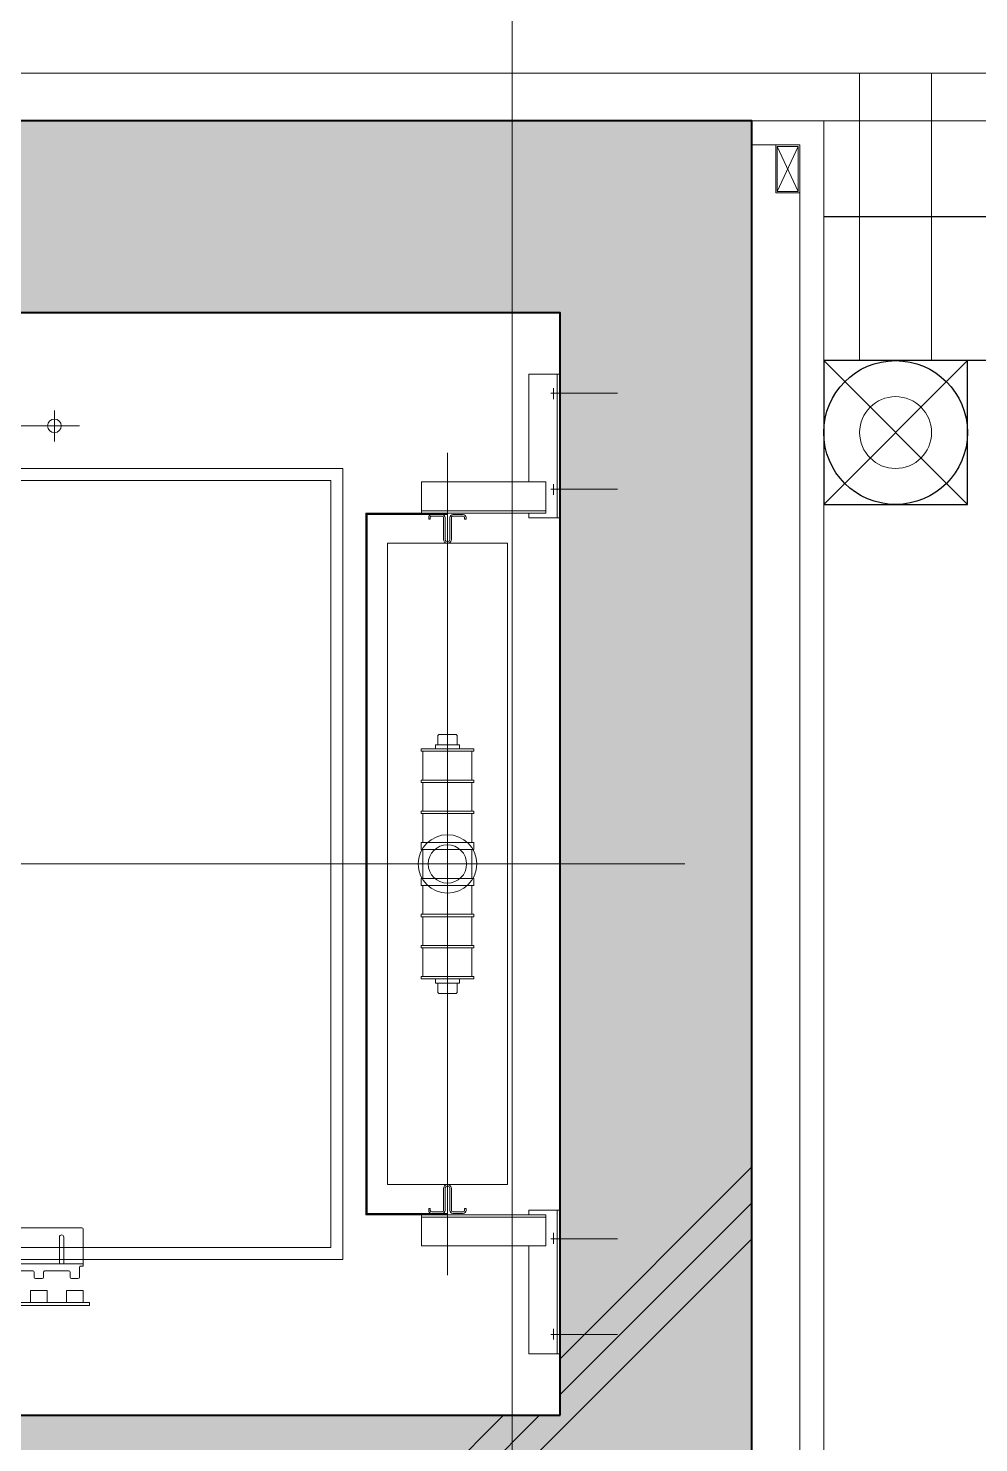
# Model space of a CAD drawing. Header units: millimetres. Extents: x 4003075 to 5615882, y 1445368 to 2591247.
# Drawn here: x 5453565 to 5455548, y 2426510 to 2429461 of the extents above; entities that cross this region are included whole.
import ezdxf

# ---------------------------------------------------------------- set-up
doc = ezdxf.new("R2010")
doc.units = ezdxf.units.MM
for name, color, linetype, lineweight in [('XR-평면도$0$A-CNTL', 9, 'Continuous', 15), ('XR-평면도$0$A-CONC-LIN1', 9, 'Continuous', 40), ('XR-평면도$0$A-DWXM-ELEV', 9, 'Continuous', 18), ('XR-평면도$0$A-ELEV-LIN2', 9, 'Continuous', 25), ('XR-평면도$0$A-ELEV-LIN3', 9, 'Continuous', 18), ('XR-평면도$0$A-SECT-LIN2', 9, 'Continuous', 20), ('XR-평면도$0$A-SECT-LIN3', 9, 'Continuous', 18), ('XR-평면도$0$A-WAXM-PANL', 9, 'Continuous', 20), ('XR-평면도$0$A-XXXX-HATC', 9, 'Continuous', 18), ('XR-평면도$0$A-XXXX-HID', 9, 'Continuous', 18), ('XR-평면도$0$A-XXXX-OPEN', 9, 'Continuous', 15)]:
    doc.layers.add(name, color=color, linetype=linetype, lineweight=lineweight)
doc.layers.add('XR-평면도$0$A-CONC-SOLD', color=9, linetype='Continuous')

# ---------------------------------------------------------------- blocks, each defined once
blk = doc.blocks.new('XR-평면도$0$중심선(210216)')
at = {"layer": 'XR-평면도$0$A-CNTL', "ltscale": 300}
for points in [[(132000, 206000), (132000, -10000)], [(-10000, 90000), (186000, 90000)]]:
    blk.add_lwpolyline(points, dxfattribs=at)
blk = doc.blocks.new('XR-평면도$0$윈드컬럼(13000)_2')
at = {"layer": 'XR-평면도$0$A-SECT-LIN2'}
blk.add_lwpolyline([(-100, 250), (-100, 150), (-50, 150), (-50, 250)], close=True, dxfattribs=at)
at = {"layer": 'XR-평면도$0$A-SECT-LIN3'}
blk.add_lwpolyline([(-97, 247), (-97, 153), (-53, 153), (-53, 247)], close=True, dxfattribs=at)
at = {"layer": 'XR-평면도$0$A-XXXX-OPEN'}
for p, q in [((-97, 153), (-53, 247)), ((-97, 247), (-53, 153))]:
    blk.add_line(p, q, dxfattribs=at)
blk = doc.blocks.new('XR-평면도$0$ELEV_21인승(4호기)')
at = {"layer": 'XR-평면도$0$A-CNTL'}
blk.add_line((1150, -23.1), (1150, 3110), dxfattribs=at)
at = {"layer": 'XR-평면도$0$A-DWXM-ELEV'}
for p, q in [((168, 2970), (168, 2830.5)), ((368, 2970), (368, 2830.5)), ((1932, 2970), (1932, 2830.5)), ((2132, 2970), (2132, 2830.5)), ((128, 2850), (128, 2785)), ((428, 2844), (128, 2844)), ((180.1, 2836.6), (157.7, 2836.6)), ((380.1, 2836.6), (357.7, 2836.6)), ((428, 2850), (428, 2785)), ((1872, 2850), (1872, 2785)), ((1872, 2844), (2172, 2844)), ((1919.9, 2836.6), (1942.3, 2836.6)), ((2119.9, 2836.6), (2142.3, 2836.6)), ((2172, 2850), (2172, 2785)), ((353, 2561.1), (353, 2820)), ((418, 2820), (353, 2820)), ((413, 2820), (413, 2561.1)), ((418, 2820), (418, 2561.1)), ((1882, 2820), (1882, 2561.1)), ((1882, 2820), (1947, 2820)), ((1887, 2820), (1887, 2561.1)), ((1947, 2561.1), (1947, 2820)), ((128, 2785), (353, 2785)), ((418, 2785), (428, 2785)), ((418, 2785), (428, 2785)), ((1882, 2785), (1872, 2785)), ((1882, 2785), (1872, 2785)), ((1947, 2785), (2172, 2785)), ((1819, 2740), (481, 2740)), ((481, 2740), (481, 2490)), ((1819, 2740), (1819, 2490)), ((910, 2560), (910, 2670)), ((915, 2670), (910, 2670)), ((915, 2560), (915, 2670)), ((975, 2666), (915, 2666)), ((975, 2560), (975, 2670)), ((980, 2670), (975, 2670)), ((980, 2560), (980, 2670)), ((1040, 2666), (980, 2666)), ((1040, 2560), (1040, 2670)), ((1040, 2670), (1045, 2670)), ((1045, 2560), (1045, 2670)), ((1105, 2666), (1045, 2666)), ((1105, 2560), (1105, 2670)), ((1105, 2670), (1120, 2670)), ((1120, 2560), (1120, 2670)), ((1180, 2666), (1120, 2666)), ((1180, 2560), (1180, 2670)), ((1195, 2670), (1180, 2670)), ((1195, 2560), (1195, 2670)), ((1195, 2666), (1255, 2666)), ((1255, 2560), (1255, 2670)), ((1260, 2670), (1255, 2670)), ((1260, 2560), (1260, 2670)), ((1260, 2666), (1320, 2666)), ((1320, 2560), (1320, 2670)), ((1320, 2670), (1325, 2670)), ((1325, 2560), (1325, 2670)), ((1325, 2666), (1385, 2666)), ((1385, 2560), (1385, 2670)), ((1385, 2670), (1390, 2670)), ((1390, 2560), (1390, 2670)), ((421, 2647.8), (421, 2626.2)), ((424.2, 2647.8), (424.2, 2626.2)), ((431, 2654), (427.2, 2654)), ((431, 2650.8), (427.2, 2650.8)), ((431, 2654), (431, 2650.8)), ((880, 2633), (882, 2635)), ((880, 2597), (880, 2633)), ((882, 2635), (901.2, 2635)), ((901.2, 2590), (901.2, 2640)), ((910, 2640), (901.2, 2640)), ((1390, 2640), (1398.8, 2640)), ((1398.8, 2590), (1398.8, 2640)), ((1418, 2635), (1398.8, 2635)), ((1420, 2633), (1418, 2635)), ((1420, 2597), (1420, 2633)), ((1869, 2654), (1872.8, 2654)), ((1869, 2654), (1869, 2650.8)), ((1869, 2650.8), (1872.8, 2650.8)), ((1875.8, 2647.8), (1875.8, 2626.2)), ((1879, 2647.8), (1879, 2626.2)), ((2007.6, 2615), (292.4, 2615)), ((418, 2445), (418, 2615)), ((419.5, 2615), (419.5, 2445)), ((421, 2615), (421, 2445)), ((421, 2603.8), (421, 2582.2)), ((424.2, 2603.8), (424.2, 2582.2)), ((472.8, 2623.2), (427.2, 2623.2)), ((472.8, 2620), (427.2, 2620)), ((472.8, 2610), (427.2, 2610)), ((472.8, 2606.8), (427.2, 2606.8)), ((850, 2615), (1420, 2615)), ((882, 2595), (880, 2597)), ((1418, 2595), (1420, 2597)), ((1827.2, 2623.2), (1872.8, 2623.2)), ((1827.2, 2620), (1872.8, 2620)), ((1827.2, 2610), (1872.8, 2610)), ((1827.2, 2606.8), (1872.8, 2606.8)), ((1875.8, 2603.8), (1875.8, 2582.2)), ((1879, 2615), (1879, 2447.2)), ((1879, 2603.8), (1879, 2582.2)), ((1880.5, 2615), (1880.5, 2446.1)), ((1882, 2615), (1882, 2445)), ((431, 2579.2), (427.2, 2579.2)), ((431, 2576), (427.2, 2576)), ((431, 2579.2), (431, 2576)), ((882, 2595), (901.2, 2595)), ((910, 2590), (901.2, 2590)), ((1390, 2590), (1398.8, 2590)), ((1418, 2595), (1398.8, 2595)), ((1869, 2579.2), (1872.8, 2579.2)), ((1869, 2579.2), (1869, 2576)), ((1869, 2576), (1872.8, 2576)), ((418, 2561.1), (353, 2561.1)), ((915, 2560), (910, 2560)), ((975, 2564), (915, 2564)), ((980, 2560), (975, 2560)), ((1040, 2564), (980, 2564)), ((1040, 2560), (1045, 2560)), ((1105, 2564), (1045, 2564)), ((1105, 2560), (1120, 2560)), ((1180, 2564), (1120, 2564)), ((1195, 2560), (1180, 2560)), ((1195, 2564), (1255, 2564)), ((1260, 2560), (1255, 2560)), ((1260, 2564), (1320, 2564)), ((1320, 2560), (1325, 2560)), ((1325, 2564), (1385, 2564)), ((1385, 2560), (1390, 2560)), ((1882, 2561.1), (1947, 2561.1)), ((1819, 2490), (481, 2490)), ((418, 2447.2), (1879, 2447.2)), ((418, 2446.1), (1880.5, 2446.1)), ((418, 2445), (1882, 2445)), ((325, 2397), (325, 115)), ((325, 2397), (1975, 2397)), ((1975, 2397), (1975, 115)), ((350, 2372), (1950, 2372)), ((350, 2372), (350, 272)), ((1950, 2372), (1950, 272)), ((2071, 1868.5), (2065, 1868.5)), ((2065, 1868.5), (2065, 1587.8)), ((2071, 1868.5), (2071, 1587.8)), ((236, 1847.2), (236, 1501.9)), ((1909, 1852), (1909, 1598)), ((1989, 1855), (1912, 1855)), ((1984, 1855), (1984, 1595)), ((1989, 1850.2), (1989, 1855)), ((2012, 1847.2), (1992, 1847.2)), ((2012, 1847.2), (2002, 1847.2)), ((2015, 1844.2), (2015, 1830.8)), ((2040, 1855), (2040, 1820)), ((2040, 1855), (2065, 1855)), ((2065, 1855), (2065, 1820)), ((1928.5, 1814.5), (1984, 1814.5)), ((1928.5, 1805.5), (1984, 1805.5)), ((1999, 1824.8), (1999, 1775.2)), ((2012, 1827.8), (2002, 1827.8)), ((2012, 1827.8), (2002, 1827.8)), ((2040, 1820), (2065, 1820)), ((204, 1795), (268.5, 1795)), ((2012, 1772.2), (2002, 1772.2)), ((2040, 1780), (2040, 1745)), ((2040, 1780), (2065, 1780)), ((2065, 1780), (2065, 1745)), ((1999, 1749.8), (1999, 1700.2)), ((2012, 1752.8), (2002, 1752.8)), ((2015, 1769.2), (2015, 1755.8)), ((2040, 1745), (2065, 1745))]:
    blk.add_line(p, q, dxfattribs=at)
for centre, radius in [((1150, 2615), 61), ((1150, 2615), 61), ((1150, 2615), 40), ((236, 1795), 14.2)]:
    blk.add_circle(centre, radius, dxfattribs=at)
for centre, radius, start, end in [((427.2, 2647.8), 6.2, 90, 180), ((427.2, 2647.8), 3, 90, 180), ((1872.8, 2647.8), 6.2, 0, 90), ((1872.8, 2647.8), 3, 0, 90), ((427.2, 2626.2), 6.2, 180, 270), ((427.2, 2603.8), 6.2, 90, 180), ((427.2, 2626.2), 3, 180, 270), ((427.2, 2603.8), 3, 90, 180), ((472.8, 2615), 8.2, 270, 90), ((472.8, 2615), 5, 270, 90), ((1827.2, 2615), 8.2, 90, 270), ((1827.2, 2615), 5, 90, 270), ((1872.8, 2626.2), 3, 270, 0), ((1872.8, 2626.2), 6.2, 270, 0), ((1872.8, 2603.8), 6.2, 0, 90), ((1872.8, 2603.8), 3, 0, 90), ((427.2, 2582.2), 6.2, 180, 270), ((427.2, 2582.2), 3, 180, 270), ((1872.8, 2582.2), 3, 270, 0), ((1872.8, 2582.2), 6.2, 270, 0), ((1912, 1852), 3, 90, 180), ((1992, 1850.2), 3, 180, 270), ((2012, 1844.2), 3, 0, 90), ((2012, 1830.8), 3, 270, 0), ((1928.5, 1810), 4.5, 90, 270), ((2002, 1824.8), 3, 90, 180), ((2002, 1775.2), 3, 180, 270), ((2012, 1769.2), 3, 0, 90), ((2002, 1749.8), 3, 90, 180), ((2012, 1755.8), 3, 270, 0)]:
    blk.add_arc(centre, radius, start, end, dxfattribs=at)
blk = doc.blocks.new('XR-평면도$0$CORE_03_06_B2F 3F에서8F (230330)')
at = {"layer": 'XR-평면도$0$A-CONC-SOLD'}
h = blk.add_hatch(dxfattribs=at)
h.set_pattern_fill('CONC', color=256, scale=100, angle=180)
h.set_pattern_definition([(225, (259193, 729020.6), (2121.32, -2121.32), []), (225, (259193, 728945.6), (2121.32, -2121.32), []), (225, (259193, 728870.6), (2121.32, -2121.32), [])])
h.paths.add_polyline_path([(0, 0), (10950, 0), (10950, 10700), (10550, 10700), (10550, 10000), (7300, 10000), (7300, 9550), (7550, 9550), (7550, 9750), (10550, 9750), (10550, 7250), (8850, 7250), (8850, 7000), (10550, 7000), (10550, 400), (7550, 400), (7550, 7000), (7750, 7000), (7750, 7250), (7550, 7250), (7550, 8450), (7300, 8450), (7300, 5550), (6850, 5550), (6850, 5300), (7300, 5300), (7300, 400), (3500, 400), (3500, 900), (3250, 900), (3250, 400), (400, 400), (400, 2700), (3250, 2700), (3250, 2200), (3500, 2200), (3500, 3500), (3250, 3500), (3250, 2950), (400, 2950), (400, 5300), (3250, 5300), (3250, 4700), (3500, 4700), (3500, 5300), (5750, 5300), (5750, 5550), (5300, 5550), (5300, 7900), (5050, 7900), (5050, 5550), (400, 5550), (400, 9100), (1300, 9100), (1300, 9350), (400, 9350), (400, 12000), (2400, 12000), (2400, 9350), (1915, 9350), (1915, 9100), (3550, 9100), (3550, 9350), (2650, 9350), (2650, 12000), (5050, 12000), (5050, 9350), (4150, 9350), (4150, 9100), (5300, 9100), (5300, 12000), (5750, 12000), (5750, 12400), (0, 12400)])
h.paths.add_polyline_path([(6850, 12000), (10550, 12000), (10550, 11800), (10950, 11800), (10950, 12400), (6850, 12400)], flags=17)
at = {"layer": 'XR-평면도$0$A-XXXX-HATC'}
h = blk.add_hatch(color=253, dxfattribs=at)
h.dxf.hatch_style = 1
h.paths.add_polyline_path([(0, 12400), (0, 0), (10950, 0), (10950, 10685), (10550, 10685), (10550, 10000), (7300, 10000), (7300, 9615), (7550, 9615), (7550, 9750), (10550, 9750), (10550, 7250), (8765, 7250), (8765, 7000), (10550, 7000), (10550, 400), (7550, 400), (7550, 7000), (7635, 7000), (7635, 7250), (7550, 7250), (7550, 8485), (7300, 8485), (7300, 5550), (6865, 5550), (6865, 5300), (7300, 5300), (7300, 400), (3500, 400), (3500, 900), (3250, 900), (3250, 400), (400, 400), (400, 2700), (3250, 2700), (3250, 2200), (3500, 2200), (3500, 3475), (3250, 3475), (3250, 2950), (400, 2950), (400, 5300), (3250, 5300), (3250, 4775), (3500, 4775), (3500, 5300), (5735, 5300), (5735, 5550), (400, 5550), (400, 9100), (1285, 9100), (1285, 9350), (400, 9350), (400, 12000), (2400, 12000), (2400, 9350), (1915, 9350), (1915, 9100), (4235, 9100), (4235, 9350), (2650, 9350), (2650, 12000), (5050, 12000), (5050, 9350), (4865, 9350), (4865, 9100), (5300, 9100), (5300, 12000), (5735, 12000), (5735, 12400)])
h.paths.add_polyline_path([(6865, 12000), (6865, 12400), (10950, 12400), (10950, 11815), (10550, 11815), (10550, 12000)])
at = {"layer": 'XR-평면도$0$A-CONC-LIN1'}
blk.add_line((3250, 2700), (400, 2700), dxfattribs=at)
for points in [[(5735, 12400), (0, 12400), (0, 0), (10950, 0), (10950, 10685), (10550, 10685)], [(400, 2700), (400, 400), (3250, 400)]]:
    blk.add_lwpolyline(points, dxfattribs=at)
at = {"rotation": 90}
blk.add_blockref('XR-평면도$0$ELEV_21인승(4호기)', (3250, 400), dxfattribs=at)

msp = doc.modelspace()

# ---------------------------------------------------------------- linework, layer by layer
at = {"layer": 'XR-평면도$0$A-ELEV-LIN2'}
for p, q in [((5456575, 2429067.6), (5455225, 2429067.6)), ((5456575, 2429067.6), (5455225, 2429067.6)), ((5456575, 2429067.6), (5455225, 2429067.6)), ((5456575, 2428767.6), (5455225, 2428767.6)), ((5456575, 2428767.6), (5455225, 2428767.6)), ((5456575, 2428767.6), (5455225, 2428767.6))]:
    msp.add_line(p, q, dxfattribs=at)
msp.add_lwpolyline([(5455225, 2428767.6), (5455225, 2428467.6), (5455525, 2428467.6), (5455525, 2428767.6)], close=True, dxfattribs=at)
msp.add_lwpolyline([(5455225, 2428767.6), (5455225, 2428467.6), (5455525, 2428467.6), (5455525, 2428767.6)], close=True, dxfattribs=at)
msp.add_lwpolyline([(5455225, 2428767.6), (5455225, 2428467.6), (5455525, 2428467.6), (5455525, 2428767.6)], close=True, dxfattribs=at)
msp.add_circle((5455375, 2428617.6), 150, dxfattribs=at)
msp.add_circle((5455375, 2428617.6), 150, dxfattribs=at)
msp.add_circle((5455375, 2428617.6), 150, dxfattribs=at)
at = {"layer": 'XR-평면도$0$A-ELEV-LIN3'}
for p, q in [((5455225, 2428767.6), (5455525, 2428467.6)), ((5455525, 2428767.6), (5455225, 2428467.6)), ((5455225, 2428767.6), (5455525, 2428467.6)), ((5455525, 2428767.6), (5455225, 2428467.6)), ((5455225, 2428767.6), (5455525, 2428467.6)), ((5455525, 2428767.6), (5455225, 2428467.6))]:
    msp.add_line(p, q, dxfattribs=at)
msp.add_lwpolyline([(5457975, 2428767.6), (5457975, 2430167.6), (5456575, 2430167.6), (5456575, 2429267.6), (5444125, 2429267.6), (5444125, 2429867.6), (5443025, 2429867.6), (5443025, 2428367.6), (5444125, 2428367.6), (5444125, 2416867.6), (5388025, 2416867.6), (5388025, 2428367.6), (5389125, 2428367.6), (5389125, 2429867.6), (5388025, 2429867.6), (5388025, 2429267.6), (5378125, 2429267.6)], dxfattribs=at)
msp.add_lwpolyline([(5457975, 2428767.6), (5457975, 2430167.6), (5456575, 2430167.6), (5456575, 2429267.6), (5444125, 2429267.6), (5444125, 2429867.6), (5443025, 2429867.6), (5443025, 2428367.6), (5444125, 2428367.6), (5444125, 2416867.6), (5388025, 2416867.6), (5388025, 2428367.6), (5389125, 2428367.6), (5389125, 2429867.6), (5388025, 2429867.6), (5388025, 2429267.6), (5378125, 2429267.6)], dxfattribs=at)
msp.add_lwpolyline([(5457975, 2428767.6), (5457975, 2430167.6), (5456575, 2430167.6), (5456575, 2429267.6), (5444125, 2429267.6), (5444125, 2429867.6), (5443025, 2429867.6), (5443025, 2428367.6), (5444125, 2428367.6), (5444125, 2416867.6), (5388025, 2416867.6), (5388025, 2428367.6), (5389125, 2428367.6), (5389125, 2429867.6), (5388025, 2429867.6), (5388025, 2429267.6), (5378125, 2429267.6)], dxfattribs=at)
at = {"layer": 'XR-평면도$0$A-WAXM-PANL'}
for points in [[(5443575, 2338717.6), (5455225, 2338717.6), (5455225, 2429267.6), (5455075, 2429267.6)], [(5443575, 2338717.6), (5455225, 2338717.6), (5455225, 2429267.6), (5455075, 2429267.6)], [(5443575, 2338717.6), (5455225, 2338717.6), (5455225, 2429267.6), (5455075, 2429267.6)], [(5443575, 2338767.6), (5455175, 2338767.6), (5455175, 2429217.6), (5455075, 2429217.6)], [(5443575, 2338767.6), (5455175, 2338767.6), (5455175, 2429217.6), (5455075, 2429217.6)], [(5443575, 2338767.6), (5455175, 2338767.6), (5455175, 2429217.6), (5455075, 2429217.6)]]:
    msp.add_lwpolyline(points, dxfattribs=at)
at = {"layer": 'XR-평면도$0$A-XXXX-HID', "ltscale": 100}
for points in [[(5455300, 2428767.6), (5455300, 2429367.6)], [(5455300, 2428767.6), (5455300, 2429367.6)], [(5455300, 2428767.6), (5455300, 2429367.6)], [(5455450, 2428767.6), (5455450, 2429367.6)], [(5455450, 2428767.6), (5455450, 2429367.6)], [(5455450, 2428767.6), (5455450, 2429367.6)]]:
    msp.add_lwpolyline(points, dxfattribs=at)
msp.add_circle((5455375, 2428617.6), 75, dxfattribs=at)
msp.add_circle((5455375, 2428617.6), 75, dxfattribs=at)
msp.add_circle((5455375, 2428617.6), 75, dxfattribs=at)

# ---------------------------------------------------------------- block references
at = {"rotation": 180}
for name, p in [('XR-평면도$0$CORE_03_06_B2F 3F에서8F (230330)', (5455075, 2429267.6)), ('XR-평면도$0$CORE_03_06_B2F 3F에서8F (230330)', (5455075, 2429267.6)), ('XR-평면도$0$CORE_03_06_B2F 3F에서8F (230330)', (5455075, 2429267.6)), ('XR-평면도$0$윈드컬럼(13000)_2', (5455075, 2429367.6)), ('XR-평면도$0$윈드컬럼(13000)_2', (5455075, 2429367.6)), ('XR-평면도$0$윈드컬럼(13000)_2', (5455075, 2429367.6))]:
    msp.add_blockref(name, p, dxfattribs=at)
at = {"layer": 'XR-평면도$0$A-CNTL'}
msp.add_blockref('XR-평면도$0$중심선(210216)', (5322575, 2339367.6), dxfattribs=at)

doc.saveas('drawing.dxf')
